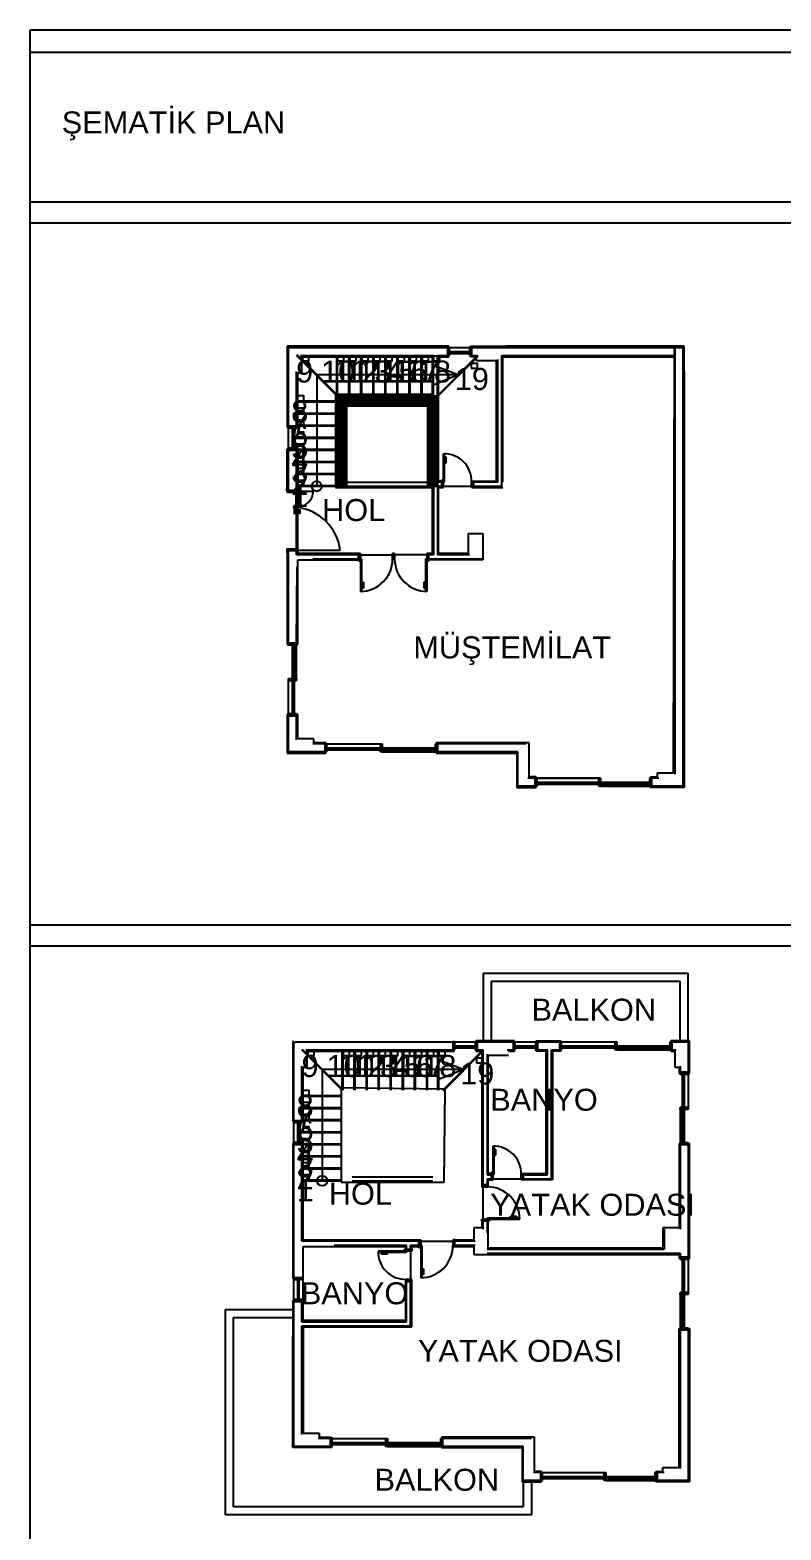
# Model space of a CAD drawing. Header units: millimetres. Extents: x 708 to 46452, y -4963 to 3960.
# Drawn here: x 5056.1 to 5289.4, y 2863.6 to 3329.5 of the extents above; entities that cross this region are included whole.
import ezdxf

# ---------------------------------------------------------------- set-up
doc = ezdxf.new("R2010")
doc.units = ezdxf.units.MM
doc.layers.add('YAZI', color=40, linetype='Continuous', lineweight=25)
doc.styles.add('YAZI', font='arial.ttf', dxfattribs={"height": 34})

msp = doc.modelspace()

# ---------------------------------------------------------------- linework, layer by layer
at = {"layer": 'YAZI'}
for p, q in [((5056.142, 3329.467), (5056.142, 2407.534)), ((6133.873, 3329.467), (5056.142, 3329.467)), ((6133.873, 3322.467), (5056.142, 3322.467)), ((6133.873, 3276.028), (5056.142, 3276.028)), ((6133.873, 3276.028), (5056.142, 3276.028)), ((6133.873, 3276.028), (5056.142, 3276.028)), ((6133.873, 3276.028), (5056.142, 3276.028)), ((6133.873, 3269.436), (5056.142, 3269.436)), ((6133.873, 3269.436), (5056.142, 3269.436)), ((5186.202, 3231.252), (5136.077, 3231.252)), ((5136.077, 3231.252), (5136.077, 3206.127)), ((5136.452, 3230.877), (5185.827, 3230.877)), ((5136.452, 3206.502), (5136.452, 3230.877)), ((5140.202, 3228.377), (5181.452, 3228.377)), ((5181.452, 3215.877), (5181.452, 3228.377)), ((5182.702, 3228.377), (5185.827, 3228.377)), ((5182.702, 3215.877), (5182.702, 3228.377)), ((5186.452, 3230.877), (5185.827, 3230.877)), ((5185.827, 3230.877), (5185.827, 3228.377)), ((5185.827, 3228.377), (5186.452, 3228.377)), ((5186.202, 3228.002), (5186.202, 3231.252)), ((5186.452, 3228.377), (5186.452, 3230.877)), ((5186.452, 3230.877), (5192.702, 3230.877)), ((5186.452, 3229.627), (5192.702, 3229.627)), ((5186.452, 3229.377), (5192.702, 3229.377)), ((5186.452, 3229.252), (5192.702, 3229.252)), ((5186.452, 3229.002), (5192.702, 3229.002)), ((5192.702, 3230.877), (5192.702, 3228.377)), ((5193.327, 3230.877), (5192.702, 3230.877)), ((5192.702, 3228.377), (5193.327, 3228.377)), ((5192.952, 3228.002), (5192.952, 3231.252)), ((5192.952, 3231.252), (5204.952, 3231.252)), ((5193.327, 3230.877), (5204.577, 3230.877)), ((5193.327, 3230.877), (5193.327, 3228.377)), ((5193.327, 3228.377), (5195.202, 3228.377)), ((5195.202, 3228.024), (5195.202, 3228.377)), ((5202.702, 3228.377), (5234.265, 3228.377)), ((5202.702, 3187.752), (5202.702, 3228.377)), ((5259.327, 3231.252), (5204.202, 3231.252)), ((5204.577, 3230.877), (5259.327, 3230.877)), ((5234.265, 3228.377), (5256.314, 3228.377)), ((5256.077, 3098.752), (5256.319, 3230.877)), ((5256.452, 3230.877), (5256.452, 3098.377)), ((5258.952, 3230.877), (5258.952, 3223.029)), ((5259.327, 3222.654), (5259.327, 3231.252)), ((5140.577, 3223.002), (5140.577, 3228.002)), ((5140.577, 3228.002), (5181.077, 3228.002)), ((5181.077, 3228.002), (5181.077, 3216.252)), ((5183.077, 3189.377), (5183.077, 3228.002)), ((5183.077, 3228.002), (5186.202, 3228.002)), ((5194.827, 3228.002), (5192.952, 3228.002)), ((5194.827, 3226.752), (5194.827, 3228.002)), ((5201.077, 3226.752), (5194.827, 3226.752)), ((5201.077, 3189.377), (5201.077, 3226.752)), ((5201.452, 3189.002), (5201.452, 3227.127)), ((5203.077, 3189.002), (5203.077, 3228.002)), ((5203.077, 3228.002), (5256.313, 3228.002)), ((5259.327, 3223.752), (5259.327, 3094.252)), ((5138.952, 3206.502), (5138.952, 3223.377)), ((5139.327, 3206.127), (5139.327, 3223.002)), ((5139.327, 3223.002), (5140.577, 3223.002)), ((5189.162, 3222.337), (5145.202, 3222.337)), ((5145.202, 3222.337), (5145.202, 3187.752)), ((5258.952, 3223.377), (5258.952, 3184.002)), ((5181.077, 3216.252), (5151.077, 3216.252)), ((5151.077, 3216.252), (5151.077, 3187.377)), ((5151.452, 3215.707), (5151.622, 3215.877)), ((5151.452, 3215.146), (5152.184, 3215.877)), ((5151.452, 3214.585), (5152.745, 3215.877)), ((5151.452, 3214.023), (5153.306, 3215.877)), ((5151.452, 3213.462), (5153.867, 3215.877)), ((5151.452, 3212.901), (5154.429, 3215.877)), ((5151.452, 3212.34), (5154.99, 3215.877)), ((5151.452, 3211.778), (5155.551, 3215.877)), ((5151.452, 3211.217), (5156.112, 3215.877)), ((5151.452, 3210.656), (5156.674, 3215.877)), ((5151.452, 3210.095), (5157.235, 3215.877)), ((5151.452, 3187.752), (5151.452, 3215.877)), ((5151.452, 3215.877), (5182.702, 3215.877)), ((5154.671, 3212.752), (5157.796, 3215.877)), ((5155.233, 3212.752), (5158.358, 3215.877)), ((5155.794, 3212.752), (5158.919, 3215.877)), ((5156.355, 3212.752), (5159.48, 3215.877)), ((5156.916, 3212.752), (5160.041, 3215.877)), ((5157.478, 3212.752), (5160.603, 3215.877)), ((5158.039, 3212.752), (5161.164, 3215.877)), ((5158.6, 3212.752), (5161.725, 3215.877)), ((5159.161, 3212.752), (5162.286, 3215.877)), ((5159.723, 3212.752), (5162.848, 3215.877)), ((5160.284, 3212.752), (5163.409, 3215.877)), ((5160.845, 3212.752), (5163.97, 3215.877)), ((5161.406, 3212.752), (5164.531, 3215.877)), ((5161.968, 3212.752), (5165.093, 3215.877)), ((5162.529, 3212.752), (5165.654, 3215.877)), ((5163.09, 3212.752), (5166.215, 3215.877)), ((5163.652, 3212.752), (5166.777, 3215.877)), ((5164.213, 3212.752), (5167.338, 3215.877)), ((5164.774, 3212.752), (5167.899, 3215.877)), ((5165.335, 3212.752), (5168.46, 3215.877)), ((5165.897, 3212.752), (5169.022, 3215.877)), ((5166.458, 3212.752), (5169.583, 3215.877)), ((5167.019, 3212.752), (5170.144, 3215.877)), ((5167.58, 3212.752), (5170.705, 3215.877)), ((5168.142, 3212.752), (5171.267, 3215.877)), ((5168.703, 3212.752), (5171.828, 3215.877)), ((5169.264, 3212.752), (5172.389, 3215.877)), ((5169.825, 3212.752), (5172.95, 3215.877)), ((5170.387, 3212.752), (5173.512, 3215.877)), ((5170.948, 3212.752), (5174.073, 3215.877)), ((5171.509, 3212.752), (5174.634, 3215.877)), ((5172.071, 3212.752), (5175.196, 3215.877)), ((5172.632, 3212.752), (5175.757, 3215.877)), ((5173.193, 3212.752), (5176.318, 3215.877)), ((5173.754, 3212.752), (5176.879, 3215.877)), ((5174.316, 3212.752), (5177.441, 3215.877)), ((5174.877, 3212.752), (5178.002, 3215.877)), ((5175.438, 3212.752), (5178.563, 3215.877)), ((5175.999, 3212.752), (5179.124, 3215.877)), ((5176.561, 3212.752), (5179.686, 3215.877)), ((5177.122, 3212.752), (5180.247, 3215.877)), ((5177.683, 3212.752), (5180.808, 3215.877)), ((5178.244, 3212.752), (5181.369, 3215.877)), ((5178.806, 3212.752), (5181.931, 3215.877)), ((5179.367, 3212.752), (5182.492, 3215.877)), ((5179.577, 3212.401), (5182.702, 3215.526)), ((5179.577, 3211.84), (5182.702, 3214.965)), ((5179.577, 3211.279), (5182.702, 3214.404)), ((5182.702, 3215.877), (5182.702, 3187.752)), ((5138.952, 3214.252), (5151.452, 3214.252)), ((5138.952, 3214.002), (5151.452, 3214.002)), ((5138.952, 3210.502), (5151.452, 3210.502)), ((5138.952, 3210.252), (5151.452, 3210.252)), ((5151.452, 3209.533), (5154.577, 3212.658)), ((5151.452, 3208.972), (5154.577, 3212.097)), ((5151.452, 3208.411), (5154.577, 3211.536)), ((5151.452, 3207.849), (5154.577, 3210.974)), ((5151.452, 3207.288), (5154.577, 3210.413)), ((5151.452, 3206.727), (5154.577, 3209.852)), ((5154.577, 3212.752), (5179.577, 3212.752)), ((5154.577, 3187.752), (5154.577, 3212.752)), ((5179.577, 3210.717), (5182.702, 3213.842)), ((5179.577, 3210.156), (5182.702, 3213.281)), ((5179.577, 3212.752), (5179.577, 3187.752)), ((5179.577, 3209.595), (5182.702, 3212.72)), ((5179.577, 3209.034), (5182.702, 3212.159)), ((5179.577, 3208.472), (5182.702, 3211.597)), ((5179.577, 3207.911), (5182.702, 3211.036)), ((5179.577, 3207.35), (5182.702, 3210.475)), ((5179.577, 3206.789), (5182.702, 3209.914)), ((5136.077, 3206.127), (5139.327, 3206.127)), ((5136.452, 3206.502), (5138.952, 3206.502)), ((5136.452, 3206.502), (5136.452, 3205.877)), ((5136.452, 3199.627), (5136.452, 3205.877)), ((5136.452, 3205.877), (5138.952, 3205.877)), ((5137.702, 3199.627), (5137.702, 3205.877)), ((5137.952, 3199.627), (5137.952, 3205.877)), ((5138.077, 3199.627), (5138.077, 3205.877)), ((5138.327, 3199.627), (5138.327, 3205.877)), ((5138.952, 3206.752), (5151.452, 3206.752)), ((5138.952, 3205.877), (5138.952, 3206.502)), ((5138.952, 3206.502), (5151.452, 3206.502)), ((5151.452, 3206.166), (5154.577, 3209.291)), ((5151.452, 3205.604), (5154.577, 3208.729)), ((5151.452, 3205.043), (5154.577, 3208.168)), ((5151.452, 3204.482), (5154.577, 3207.607)), ((5151.452, 3203.921), (5154.577, 3207.046)), ((5151.452, 3203.359), (5154.577, 3206.484)), ((5151.452, 3202.798), (5154.577, 3205.923)), ((5151.452, 3202.237), (5154.577, 3205.362)), ((5179.577, 3206.227), (5182.702, 3209.352)), ((5179.577, 3205.666), (5182.702, 3208.791)), ((5179.577, 3205.105), (5182.702, 3208.23)), ((5179.577, 3204.544), (5182.702, 3207.669)), ((5179.577, 3203.982), (5182.702, 3207.107)), ((5179.577, 3203.421), (5182.702, 3206.546)), ((5179.577, 3202.86), (5182.702, 3205.985)), ((5179.577, 3202.298), (5182.702, 3205.423)), ((5138.952, 3203.002), (5151.452, 3203.002)), ((5138.952, 3202.752), (5151.452, 3202.752)), ((5151.452, 3201.676), (5154.577, 3204.801)), ((5151.452, 3201.114), (5154.577, 3204.239)), ((5151.452, 3200.553), (5154.577, 3203.678)), ((5151.452, 3199.992), (5154.577, 3203.117)), ((5151.452, 3199.43), (5154.577, 3202.555)), ((5151.452, 3198.869), (5154.577, 3201.994)), ((5151.452, 3198.308), (5154.577, 3201.433)), ((5151.452, 3197.747), (5154.577, 3200.872)), ((5179.577, 3201.737), (5182.702, 3204.862)), ((5179.577, 3201.176), (5182.702, 3204.301)), ((5179.577, 3200.615), (5182.702, 3203.74)), ((5179.577, 3200.053), (5182.702, 3203.178)), ((5179.577, 3199.492), (5182.702, 3202.617)), ((5179.577, 3198.931), (5182.702, 3202.056)), ((5179.577, 3198.37), (5182.702, 3201.495)), ((5179.577, 3197.808), (5182.702, 3200.933)), ((5136.077, 3199.377), (5139.327, 3199.377)), ((5136.077, 3186.127), (5136.077, 3199.377)), ((5138.952, 3199.627), (5136.452, 3199.627)), ((5136.452, 3199.627), (5136.452, 3199.002)), ((5136.452, 3186.502), (5136.452, 3199.002)), ((5136.452, 3199.002), (5138.952, 3199.002)), ((5138.952, 3199.002), (5138.952, 3199.627)), ((5138.952, 3199.252), (5151.452, 3199.252)), ((5138.952, 3186.502), (5138.952, 3199.002)), ((5138.952, 3199.002), (5151.452, 3199.002)), ((5139.327, 3199.377), (5139.327, 3186.127)), ((5151.452, 3197.185), (5154.577, 3200.31)), ((5151.452, 3196.624), (5154.577, 3199.749)), ((5151.452, 3196.063), (5154.577, 3199.188)), ((5151.452, 3195.502), (5154.577, 3198.627)), ((5151.452, 3194.94), (5154.577, 3198.065)), ((5151.452, 3194.379), (5154.577, 3197.504)), ((5151.452, 3193.818), (5154.577, 3196.943)), ((5151.452, 3193.257), (5154.577, 3196.382)), ((5151.452, 3192.695), (5154.577, 3195.82)), ((5179.577, 3197.247), (5182.702, 3200.372)), ((5179.577, 3196.686), (5182.702, 3199.811)), ((5179.577, 3196.125), (5182.702, 3199.25)), ((5179.577, 3195.563), (5182.702, 3198.688)), ((5179.577, 3195.002), (5182.702, 3198.127)), ((5179.577, 3194.441), (5182.702, 3197.566)), ((5179.577, 3193.88), (5182.702, 3197.005)), ((5179.577, 3193.318), (5182.702, 3196.443)), ((5179.577, 3192.757), (5182.702, 3195.882)), ((5184.572, 3189.127), (5184.572, 3197.877, 0)), ((5184.947, 3189.127), (5184.947, 3197.87, 0)), ((5185.246, 3196.846, 0), (5185.246, 3195.051, 0)), ((5185.469, 3196.846, 0), (5185.246, 3196.846, 0)), ((5185.469, 3195.051, 0), (5185.469, 3196.846, 0)), ((5138.952, 3195.502), (5151.452, 3195.502)), ((5138.952, 3195.252), (5151.452, 3195.252)), ((5138.952, 3191.752), (5151.452, 3191.752)), ((5138.952, 3191.502), (5151.452, 3191.502)), ((5151.452, 3192.134), (5154.577, 3195.259)), ((5151.452, 3191.573), (5154.577, 3194.698)), ((5151.452, 3191.011), (5154.577, 3194.136)), ((5151.452, 3190.45), (5154.577, 3193.575)), ((5151.452, 3189.889), (5154.577, 3193.014)), ((5151.452, 3189.328), (5154.577, 3192.453)), ((5151.452, 3188.766), (5154.577, 3191.891)), ((5151.452, 3188.205), (5154.577, 3191.33)), ((5179.577, 3192.196), (5182.702, 3195.321)), ((5179.577, 3191.634), (5182.702, 3194.759)), ((5179.577, 3191.073), (5182.702, 3194.198)), ((5179.577, 3190.512), (5182.702, 3193.637)), ((5179.577, 3189.951), (5182.702, 3193.076)), ((5179.577, 3189.389), (5182.702, 3192.514)), ((5179.577, 3188.828), (5182.702, 3191.953)), ((5179.577, 3188.267), (5182.702, 3191.392)), ((5185.246, 3195.051, 0), (5185.469, 3195.051, 0)), ((5136.452, 3186.502), (5138.952, 3186.502)), ((5138.952, 3188.002), (5151.452, 3188.002)), ((5138.952, 3187.752), (5151.452, 3187.752)), ((5151.077, 3187.377), (5154.577, 3187.377)), ((5151.452, 3187.752), (5154.577, 3187.752)), ((5151.561, 3187.752), (5154.577, 3190.769)), ((5152.122, 3187.752), (5154.577, 3190.208)), ((5152.683, 3187.752), (5154.577, 3189.646)), ((5153.244, 3187.752), (5154.577, 3189.085)), ((5153.806, 3187.752), (5154.577, 3188.524)), ((5154.367, 3187.752), (5154.577, 3187.963)), ((5154.577, 3189.002), (5179.577, 3189.002)), ((5154.577, 3187.752), (5179.577, 3187.752)), ((5154.577, 3187.377), (5181.077, 3187.377)), ((5179.577, 3187.752), (5182.702, 3187.752)), ((5179.624, 3187.752), (5182.702, 3190.831)), ((5180.185, 3187.752), (5182.702, 3190.269)), ((5180.746, 3187.752), (5182.702, 3189.708)), ((5181.077, 3187.377), (5181.077, 3166.877)), ((5181.308, 3187.752), (5182.702, 3189.147)), ((5181.452, 3187.752), (5181.452, 3166.502)), ((5181.869, 3187.752), (5182.702, 3188.586)), ((5182.43, 3187.752), (5182.702, 3188.024)), ((5183.947, 3189.002), (5182.702, 3189.002)), ((5182.702, 3187.752), (5183.947, 3187.752)), ((5182.702, 3187.752), (5182.702, 3166.502)), ((5184.322, 3189.377), (5183.077, 3189.377)), ((5183.077, 3166.877), (5183.077, 3187.377)), ((5183.077, 3187.377), (5184.322, 3187.377)), ((5183.947, 3189.127), (5183.947, 3187.377)), ((5184.572, 3189.127), (5183.947, 3189.127)), ((5183.947, 3187.377), (5184.572, 3187.377)), ((5184.322, 3187.377), (5184.322, 3189.377)), ((5184.572, 3187.377), (5184.572, 3189.127)), ((5184.572, 3189.127), (5184.947, 3189.127)), ((5184.572, 3187.752), (5193.322, 3187.752)), ((5193.322, 3187.377), (5193.322, 3189.127)), ((5193.322, 3189.127), (5193.947, 3189.127)), ((5193.947, 3187.377), (5193.322, 3187.377)), ((5193.572, 3189.377), (5201.077, 3189.377)), ((5193.572, 3189.377), (5193.572, 3187.377)), ((5194.827, 3187.377), (5193.572, 3187.377)), ((5193.572, 3187.377), (5203.077, 3187.377)), ((5193.947, 3189.127), (5193.947, 3187.377)), ((5201.452, 3189.002), (5193.947, 3189.002)), ((5193.947, 3187.752), (5202.702, 3187.752)), ((5139.327, 3186.127), (5136.077, 3186.127)), ((5136.452, 3185.877), (5136.452, 3185.94)), ((5139.202, 3186.09), (5138.827, 3186.09)), ((5138.827, 3181.502), (5138.827, 3185.94)), ((5138.952, 3186.09), (5138.952, 3186.115)), ((5139.39, 3186.202), (5139.202, 3186.24)), ((5139.202, 3186.24), (5139.202, 3186.09)), ((5139.265, 3186.291), (5144.141, 3186.291)), ((5139.39, 3186.202), (5139.39, 3181.39)), ((5258.952, 3184.002), (5258.952, 3094.627)), ((5139.202, 3181.502), (5137.952, 3181.502)), ((5137.952, 3181.502), (5137.952, 3180.94)), ((5137.952, 3180.94), (5138.827, 3180.94)), ((5139.202, 3181.502), (5138.827, 3181.502)), ((5138.827, 3180.94), (5138.827, 3181.115)), ((5138.827, 3181.115), (5139.202, 3181.115)), ((5138.827, 3181.09), (5138.827, 3168.315)), ((5139.202, 3181.09), (5138.827, 3181.09)), ((5139.202, 3181.115), (5139.202, 3181.502)), ((5139.202, 3181.352), (5139.202, 3181.502)), ((5139.39, 3181.39), (5139.202, 3181.352)), ((5139.202, 3181.24), (5139.202, 3181.09)), ((5139.39, 3181.202), (5139.202, 3181.24)), ((5139.39, 3168.165), (5139.39, 3181.202)), ((5192.327, 3173.127), (5196.827, 3173.127)), ((5192.327, 3166.877), (5192.327, 3173.127)), ((5196.827, 3173.127), (5196.827, 3164.877)), ((5139.327, 3168.127), (5136.077, 3168.127)), ((5136.077, 3168.127), (5136.077, 3138.627)), ((5139.202, 3168.165), (5138.827, 3168.165)), ((5139.202, 3168.015), (5139.202, 3168.165)), ((5139.39, 3168.052), (5139.202, 3168.015)), ((5139.265, 3167.964), (5152.541, 3167.964)), ((5139.455, 3166.877), (5139.327, 3168.127)), ((5136.452, 3162.752), (5136.452, 3167.752)), ((5136.452, 3162.752), (5136.452, 3167.752)), ((5138.952, 3166.502), (5138.952, 3167.752)), ((5148.455, 3166.502), (5138.952, 3166.502)), ((5158.301, 3166.502), (5139.08, 3166.502)), ((5139.327, 3138.627), (5139.327, 3164.877)), ((5139.327, 3164.877), (5144.327, 3164.877)), ((5158.676, 3166.877), (5139.455, 3166.877)), ((5143.952, 3165.252), (5158.301, 3165.252)), ((5144.327, 3164.877), (5144.455, 3164.877)), ((5144.455, 3164.877), (5158.676, 3164.877)), ((5158.173, 3165.127, 0), (5158.173, 3166.877)), ((5158.173, 3166.877), (5158.798, 3166.877)), ((5158.798, 3165.127, 0), (5158.173, 3165.127, 0)), ((5158.676, 3164.877), (5158.676, 3166.877)), ((5158.798, 3166.877), (5158.798, 3165.127, 0)), ((5158.798, 3166.502), (5168.798, 3166.502)), ((5158.798, 3165.127, 0), (5158.798, 3155.127, 0)), ((5158.798, 3165.127, 0), (5159.173, 3165.127, 0)), ((5159.173, 3165.127, 0), (5159.173, 3155.134, 0)), ((5168.798, 3165.127, 0), (5168.798, 3166.877)), ((5168.798, 3166.877), (5169.423, 3166.877)), ((5168.798, 3166.877), (5168.798, 3165.127, 0)), ((5169.423, 3166.877), (5168.798, 3166.877)), ((5169.423, 3165.127, 0), (5168.798, 3165.127, 0)), ((5168.798, 3165.127, 0), (5169.423, 3165.127, 0)), ((5169.423, 3166.877), (5169.423, 3165.127, 0)), ((5169.423, 3165.127, 0), (5169.423, 3166.877)), ((5179.423, 3166.502), (5169.423, 3166.502)), ((5179.048, 3165.127, 0), (5179.048, 3155.134, 0)), ((5179.423, 3165.127, 0), (5179.048, 3165.127, 0)), ((5179.423, 3166.877), (5179.423, 3165.127, 0)), ((5180.048, 3166.877), (5179.423, 3166.877)), ((5179.423, 3165.127, 0), (5179.423, 3155.127, 0)), ((5179.423, 3165.127, 0), (5180.048, 3165.127, 0)), ((5181.077, 3166.877), (5179.801, 3166.877)), ((5179.801, 3164.877), (5179.801, 3166.877)), ((5196.827, 3164.877), (5179.801, 3164.877)), ((5180.048, 3165.127, 0), (5180.048, 3166.877)), ((5181.452, 3166.502), (5180.176, 3166.502)), ((5180.176, 3165.252), (5196.58, 3165.252)), ((5192.702, 3166.502), (5182.702, 3166.502)), ((5192.327, 3166.877), (5183.077, 3166.877)), ((5136.452, 3139.002), (5136.452, 3162.752)), ((5136.452, 3139.002), (5136.452, 3162.752)), ((5138.952, 3139.002), (5139.095, 3162.752)), ((5159.473, 3156.159, 0), (5159.473, 3157.953, 0)), ((5159.473, 3157.953, 0), (5159.696, 3157.953, 0)), ((5159.696, 3156.159, 0), (5159.473, 3156.159, 0)), ((5159.696, 3157.953, 0), (5159.696, 3156.159, 0)), ((5178.525, 3157.953, 0), (5178.525, 3156.159, 0)), ((5178.748, 3157.953, 0), (5178.525, 3157.953, 0)), ((5178.525, 3156.159, 0), (5178.748, 3156.159, 0)), ((5178.748, 3156.159, 0), (5178.748, 3157.953, 0)), ((5136.077, 3138.627), (5139.327, 3138.627)), ((5136.452, 3139.002), (5136.452, 3138.377)), ((5138.952, 3139.002), (5136.452, 3139.002)), ((5138.952, 3138.377), (5136.452, 3138.377)), ((5137.702, 3128.065), (5137.702, 3138.377)), ((5137.952, 3128.065), (5137.952, 3138.377)), ((5138.077, 3128.065), (5138.077, 3138.377)), ((5138.327, 3128.065), (5138.327, 3138.377)), ((5138.952, 3128.065), (5138.952, 3139.002)), ((5136.452, 3117.127), (5136.452, 3128.065)), ((5136.452, 3128.065), (5138.952, 3128.065)), ((5136.452, 3127.44), (5138.952, 3127.44)), ((5137.702, 3117.127), (5137.702, 3127.44)), ((5137.952, 3117.127), (5137.952, 3127.44)), ((5138.077, 3117.127), (5138.077, 3127.44)), ((5138.327, 3117.127), (5138.327, 3127.44)), ((5138.952, 3128.065), (5138.952, 3127.44)), ((5258.952, 3125.261), (5258.952, 3103.627)), ((5139.327, 3116.877), (5136.077, 3116.877)), ((5136.077, 3116.877), (5136.077, 3104.877)), ((5138.952, 3117.127), (5136.452, 3117.127)), ((5136.452, 3117.127), (5136.452, 3116.502)), ((5138.952, 3116.502), (5138.952, 3117.127)), ((5139.327, 3109.377), (5139.327, 3116.877)), ((5136.452, 3105.252), (5136.452, 3116.502)), ((5136.452, 3105.252), (5136.452, 3116.502)), ((5136.452, 3116.502), (5138.952, 3116.502)), ((5138.952, 3109.002), (5138.952, 3116.502)), ((5144.327, 3109.377), (5139.327, 3109.377)), ((5147.702, 3107.752), (5143.952, 3107.752)), ((5144.327, 3108.127), (5144.327, 3109.377)), ((5148.077, 3108.127), (5144.327, 3108.127)), ((5147.702, 3107.803), (5147.702, 3105.252)), ((5148.327, 3107.752), (5147.702, 3107.752)), ((5147.702, 3107.752), (5147.702, 3105.252)), ((5148.077, 3104.877), (5148.077, 3108.127)), ((5148.327, 3105.252), (5148.327, 3107.752)), ((5148.327, 3107.752), (5165.515, 3107.752)), ((5164.89, 3107.752), (5164.89, 3105.252)), ((5165.515, 3107.752), (5165.515, 3105.252)), ((5182.077, 3105.252), (5182.077, 3107.752)), ((5182.702, 3107.752), (5182.077, 3107.752)), ((5211.202, 3108.127), (5182.327, 3108.127)), ((5182.327, 3108.127), (5182.327, 3104.877)), ((5182.702, 3107.752), (5182.702, 3105.252)), ((5182.702, 3105.252), (5182.702, 3107.752)), ((5210.202, 3107.752), (5182.702, 3107.752)), ((5190.827, 3107.752), (5190.827, 3107.752)), ((5211.202, 3097.502), (5211.202, 3108.127)), ((5136.077, 3104.877), (5148.077, 3104.877)), ((5147.702, 3105.252), (5136.452, 3105.252)), ((5147.702, 3105.252), (5148.327, 3105.252)), ((5148.327, 3106.502), (5164.89, 3106.502)), ((5148.327, 3106.252), (5164.89, 3106.252)), ((5148.327, 3106.127), (5164.89, 3106.127)), ((5148.327, 3105.877), (5164.89, 3105.877)), ((5165.515, 3105.252), (5164.89, 3105.252)), ((5165.515, 3106.502), (5182.077, 3106.502)), ((5165.515, 3106.252), (5182.077, 3106.252)), ((5165.515, 3106.127), (5182.077, 3106.127)), ((5165.515, 3105.877), (5182.077, 3105.877)), ((5165.515, 3105.252), (5182.702, 3105.252)), ((5182.327, 3104.877), (5207.327, 3104.877)), ((5207.702, 3105.252), (5182.702, 3105.252)), ((5190.827, 3105.252), (5190.827, 3105.252)), ((5207.327, 3104.877), (5207.327, 3094.252)), ((5207.702, 3094.627), (5207.702, 3105.252)), ((5258.952, 3103.627), (5258.952, 3094.627)), ((5251.077, 3097.502), (5251.077, 3098.752)), ((5251.077, 3098.752), (5256.077, 3098.752)), ((5207.327, 3094.252), (5213.39, 3094.252)), ((5213.015, 3094.627), (5207.702, 3094.627)), ((5213.015, 3097.127), (5210.827, 3097.127)), ((5213.39, 3097.502), (5211.202, 3097.502)), ((5213.64, 3097.127), (5213.015, 3097.127)), ((5213.015, 3097.127), (5213.015, 3094.627)), ((5213.015, 3094.627), (5213.64, 3094.627)), ((5213.39, 3094.252), (5213.39, 3097.502)), ((5233.327, 3097.127), (5213.64, 3097.127)), ((5213.64, 3094.627), (5213.64, 3097.127)), ((5213.64, 3097.127), (5233.327, 3097.127)), ((5213.64, 3095.877), (5232.702, 3095.877)), ((5213.64, 3095.627), (5232.702, 3095.627)), ((5213.64, 3095.502), (5232.702, 3095.502)), ((5213.64, 3095.252), (5232.702, 3095.252)), ((5232.702, 3097.127), (5232.702, 3094.627)), ((5233.327, 3094.627), (5232.702, 3094.627)), ((5233.327, 3097.127), (5233.327, 3094.627)), ((5233.327, 3095.877), (5248.64, 3095.877)), ((5233.327, 3095.627), (5248.64, 3095.627)), ((5233.327, 3095.502), (5248.64, 3095.502)), ((5233.327, 3095.252), (5248.64, 3095.252)), ((5233.327, 3094.627), (5249.265, 3094.627)), ((5251.452, 3097.127), (5248.64, 3097.127)), ((5248.64, 3094.627), (5248.64, 3097.127)), ((5249.265, 3097.127), (5248.64, 3097.127)), ((5248.89, 3094.252), (5248.89, 3097.502)), ((5248.89, 3097.502), (5251.077, 3097.502)), ((5259.327, 3094.252), (5248.89, 3094.252)), ((5249.265, 3094.627), (5249.265, 3097.127)), ((5258.952, 3094.627), (5249.265, 3094.627)), ((6133.873, 3051.479), (5056.142, 3051.479)), ((6133.873, 3051.479), (5056.142, 3051.479)), ((6133.873, 3051.479), (5056.142, 3051.479)), ((6133.873, 3044.887), (5056.142, 3044.887)), ((6133.873, 3044.887), (5056.142, 3044.887)), ((5260.63, 3036.44), (5196.88, 3036.44)), ((5196.88, 3036.44), (5196.88, 3015.19)), ((5258.13, 3033.94), (5199.38, 3033.94)), ((5199.38, 3033.94), (5199.38, 3015.19)), ((5258.13, 3015.19), (5258.13, 3033.94)), ((5260.63, 3015.19), (5260.63, 3036.44)), ((5137.755, 3015.565), (5137.755, 2990.44)), ((5138.13, 2990.815), (5138.13, 3014.69)), ((5138.63, 3015.19), (5187.505, 3015.19)), ((5188.13, 3015.19), (5187.505, 3015.19)), ((5187.505, 3015.19), (5187.505, 3012.69)), ((5187.88, 3012.315), (5187.88, 3015.565)), ((5188.13, 3012.69), (5188.13, 3015.19)), ((5188.13, 3015.19), (5194.38, 3015.19)), ((5194.38, 3015.19), (5194.38, 3012.69)), ((5195.005, 3015.19), (5194.38, 3015.19)), ((5206.63, 3015.565), (5194.63, 3015.565)), ((5194.63, 3015.565), (5194.63, 3012.315)), ((5195.005, 3015.19), (5206.255, 3015.19)), ((5195.005, 3015.19), (5195.005, 3012.69)), ((5206.88, 3015.19), (5206.255, 3015.19)), ((5206.255, 3015.19), (5206.255, 3012.69)), ((5206.63, 3012.315), (5206.63, 3015.565)), ((5206.88, 3012.69), (5206.88, 3015.19)), ((5206.88, 3015.19), (5213.13, 3015.19)), ((5213.13, 3015.19), (5213.13, 3012.69)), ((5213.755, 3015.19), (5213.13, 3015.19)), ((5213.38, 3015.565), (5221.005, 3015.565)), ((5213.38, 3012.315), (5213.38, 3015.565)), ((5213.755, 3015.19), (5220.63, 3015.19)), ((5213.755, 3015.19), (5213.755, 3012.69)), ((5221.255, 3015.19), (5220.63, 3015.19)), ((5220.63, 3015.19), (5220.63, 3012.69)), ((5221.005, 3015.565), (5221.005, 3012.315)), ((5221.255, 3012.69), (5221.255, 3015.19)), ((5221.255, 3015.19), (5238.442, 3015.19)), ((5237.817, 3015.19), (5237.817, 3012.69)), ((5238.442, 3015.19), (5238.442, 3012.69)), ((5255.005, 3012.69), (5255.005, 3015.19)), ((5255.63, 3015.19), (5255.005, 3015.19)), ((5261.005, 3015.565), (5255.255, 3015.565)), ((5255.255, 3015.565), (5255.255, 3012.315)), ((5255.63, 3015.19), (5256.88, 3015.19)), ((5255.63, 3012.69), (5255.63, 3015.19)), ((5256.88, 3015.19), (5260.63, 3015.19)), ((5260.63, 3015.19), (5260.63, 3005.815)), ((5261.005, 3005.44), (5261.005, 3015.565)), ((5141.88, 3012.69), (5187.505, 3012.69)), ((5142.255, 3007.315), (5142.255, 3012.315)), ((5142.255, 3012.315), (5187.88, 3012.315)), ((5187.505, 3012.69), (5188.13, 3012.69)), ((5188.13, 3013.94), (5194.38, 3013.94)), ((5188.13, 3013.69), (5194.38, 3013.69)), ((5188.13, 3013.565), (5194.38, 3013.565)), ((5188.13, 3013.315), (5194.38, 3013.315)), ((5194.38, 3012.69), (5195.005, 3012.69)), ((5194.63, 3012.315), (5196.505, 3012.315)), ((5195.005, 3012.69), (5196.88, 3012.69)), ((5196.505, 3012.315), (5196.505, 2970.44)), ((5196.88, 2970.815), (5196.88, 3012.69)), ((5198.13, 3011.44), (5198.13, 2973.94)), ((5198.505, 2974.315), (5198.505, 3011.065)), ((5198.505, 3011.065), (5204.755, 3011.065)), ((5204.38, 3012.69), (5206.255, 3012.69)), ((5204.755, 3012.315), (5206.63, 3012.315)), ((5206.255, 3012.69), (5206.88, 3012.69)), ((5206.88, 3013.94), (5213.13, 3013.94)), ((5206.88, 3013.69), (5213.13, 3013.69)), ((5206.88, 3013.565), (5213.13, 3013.565)), ((5206.88, 3013.315), (5213.13, 3013.315)), ((5213.13, 3012.69), (5213.755, 3012.69)), ((5216.505, 3012.315), (5213.38, 3012.315)), ((5213.755, 3012.69), (5216.88, 3012.69)), ((5216.505, 2974.315), (5216.505, 3012.315)), ((5216.88, 2973.94), (5216.88, 3012.69)), ((5218.13, 3012.69), (5220.63, 3012.69)), ((5218.13, 3012.69), (5218.13, 2972.69)), ((5218.13, 2972.69), (5218.13, 3012.69)), ((5221.005, 3012.315), (5218.505, 3012.315)), ((5218.505, 3012.315), (5218.505, 2972.315)), ((5220.63, 3012.69), (5221.255, 3012.69)), ((5221.255, 3013.94), (5237.817, 3013.94)), ((5221.255, 3013.69), (5237.817, 3013.69)), ((5221.255, 3013.565), (5237.817, 3013.565)), ((5221.255, 3013.315), (5237.817, 3013.315)), ((5238.442, 3012.69), (5237.817, 3012.69)), ((5238.442, 3013.94), (5255.005, 3013.94)), ((5238.442, 3013.69), (5255.005, 3013.69)), ((5238.442, 3013.565), (5255.005, 3013.565)), ((5238.442, 3013.315), (5255.005, 3013.315)), ((5238.442, 3012.69), (5255.63, 3012.69)), ((5255.255, 3012.315), (5256.505, 3012.315)), ((5255.63, 3012.69), (5256.88, 3012.69)), ((5256.505, 3012.315), (5256.505, 3007.315)), ((5140.63, 2990.815), (5140.63, 3007.69)), ((5141.005, 2990.44), (5141.005, 3007.315)), ((5141.005, 3007.315), (5142.255, 3007.315)), ((5190.84, 3006.65), (5146.88, 3006.65)), ((5146.88, 3006.65), (5146.88, 2972.065)), ((5256.505, 3007.315), (5257.755, 3007.315)), ((5257.755, 3007.315), (5257.755, 3005.44)), ((5257.755, 3005.44), (5261.005, 3005.44)), ((5258.13, 3007.69), (5258.13, 3005.815)), ((5258.13, 3005.815), (5258.13, 3005.19)), ((5260.63, 3005.815), (5258.13, 3005.815)), ((5258.13, 3005.19), (5260.63, 3005.19)), ((5258.755, 3005.19), (5258.755, 2994.877)), ((5259.005, 3005.19), (5259.005, 2994.877)), ((5259.13, 3005.19), (5259.13, 2994.877)), ((5259.38, 3005.19), (5259.38, 2994.877)), ((5260.63, 3005.19), (5260.63, 3005.815)), ((5260.63, 3005.19), (5260.63, 2994.252)), ((5185.113, 3000.561), (5152.755, 3000.923)), ((5152.755, 3000.923), (5152.755, 2971.69)), ((5184.75, 2971.69), (5185.113, 3000.561)), ((5140.63, 2998.565), (5153.13, 2998.565)), ((5140.63, 2998.315), (5153.13, 2998.315)), ((5138.13, 2990.815), (5140.63, 2990.815)), ((5138.13, 2990.815), (5138.13, 2990.19)), ((5140.63, 2994.815), (5153.13, 2994.815)), ((5140.63, 2994.565), (5153.13, 2994.565)), ((5140.63, 2991.065), (5153.13, 2991.065)), ((5140.63, 2990.19), (5140.63, 2990.815)), ((5140.63, 2990.815), (5153.13, 2990.815)), ((5260.63, 2994.877), (5258.13, 2994.877)), ((5258.13, 2994.252), (5258.13, 2994.877)), ((5260.63, 2994.252), (5258.13, 2994.252)), ((5258.13, 2994.252), (5258.13, 2983.315)), ((5258.755, 2994.252), (5258.755, 2983.94)), ((5259.005, 2994.252), (5259.005, 2983.94)), ((5259.13, 2994.252), (5259.13, 2983.94)), ((5259.38, 2994.252), (5259.38, 2983.94)), ((5137.755, 2990.44), (5141.005, 2990.44)), ((5138.13, 2983.94), (5138.13, 2990.19)), ((5138.13, 2990.19), (5140.63, 2990.19)), ((5139.38, 2983.94), (5139.38, 2990.19)), ((5139.63, 2983.94), (5139.63, 2990.19)), ((5139.755, 2983.94), (5139.755, 2990.19)), ((5140.005, 2983.94), (5140.005, 2990.19)), ((5140.63, 2987.315), (5153.13, 2987.315)), ((5140.63, 2987.065), (5153.13, 2987.065)), ((5141.005, 2983.69), (5137.755, 2983.69)), ((5137.755, 2983.69), (5137.755, 2941.69)), ((5140.63, 2983.94), (5138.13, 2983.94)), ((5138.13, 2983.94), (5138.13, 2983.315)), ((5138.13, 2942.065), (5138.13, 2983.315)), ((5138.13, 2983.315), (5140.63, 2983.315)), ((5140.63, 2983.315), (5140.63, 2983.94)), ((5140.63, 2983.565), (5153.13, 2983.565)), ((5140.63, 2953.291), (5140.63, 2983.315)), ((5140.63, 2983.315), (5153.13, 2983.315)), ((5141.005, 2953.666), (5141.005, 2983.69)), ((5199.999, 2974.065, 0), (5199.999, 2982.815, 0)), ((5200.374, 2974.065, 0), (5200.374, 2982.808, 0)), ((5200.674, 2981.783, 0), (5200.674, 2979.989, 0)), ((5200.897, 2981.783, 0), (5200.674, 2981.783, 0)), ((5200.897, 2979.989, 0), (5200.897, 2981.783, 0)), ((5261.005, 2983.69), (5257.755, 2983.69)), ((5257.755, 2983.69), (5257.755, 2957.44)), ((5258.13, 2983.94), (5260.63, 2983.94)), ((5258.13, 2983.315), (5258.13, 2968.315)), ((5258.13, 2983.315), (5260.63, 2983.315)), ((5260.63, 2983.315), (5260.63, 2983.94)), ((5260.63, 2983.315), (5260.63, 2948.315)), ((5261.005, 2947.94), (5261.005, 2983.69)), ((5140.63, 2979.815), (5153.13, 2979.815)), ((5140.63, 2979.565), (5153.13, 2979.565)), ((5200.674, 2979.989, 0), (5200.897, 2979.989, 0)), ((5140.63, 2976.065), (5153.13, 2976.065)), ((5140.63, 2975.815), (5153.13, 2975.815)), ((5140.63, 2972.315), (5153.13, 2972.315)), ((5156.255, 2973.315), (5181.255, 2973.315)), ((5198.13, 2973.94), (5199.374, 2973.94)), ((5198.13, 2972.69), (5198.13, 2970.815)), ((5198.13, 2972.69), (5199.374, 2972.69)), ((5199.749, 2974.315), (5198.505, 2974.315)), ((5198.505, 2970.44), (5198.505, 2972.315)), ((5198.505, 2972.315), (5199.749, 2972.315)), ((5199.374, 2974.065, 0), (5199.374, 2972.315)), ((5199.999, 2974.065, 0), (5199.374, 2974.065, 0)), ((5199.374, 2972.315), (5199.999, 2972.315)), ((5199.749, 2972.315), (5199.749, 2974.315)), ((5199.999, 2972.315), (5199.999, 2974.065, 0)), ((5199.999, 2974.065, 0), (5200.374, 2974.065, 0)), ((5199.999, 2972.69), (5208.749, 2972.69)), ((5208.749, 2972.315), (5208.749, 2974.065, 0)), ((5208.749, 2974.065, 0), (5209.374, 2974.065, 0)), ((5209.374, 2972.315), (5208.749, 2972.315)), ((5209.005, 2972.315), (5209.005, 2974.315)), ((5209.005, 2974.315), (5216.505, 2974.315)), ((5209.005, 2973.94), (5216.88, 2973.94)), ((5209.005, 2972.69), (5218.13, 2972.69)), ((5218.505, 2972.315), (5209.005, 2972.315)), ((5209.374, 2974.065, 0), (5209.374, 2972.315)), ((5140.63, 2972.065), (5153.13, 2972.065)), ((5152.755, 2971.69), (5156.255, 2971.69)), ((5156.255, 2972.065), (5181.255, 2972.065)), ((5156.255, 2971.69), (5184.75, 2971.69)), ((5198.255, 2970.815, 0), (5196.505, 2970.815)), ((5196.505, 2970.815), (5196.505, 2970.19)), ((5196.505, 2970.44), (5198.505, 2970.44)), ((5196.505, 2970.19), (5198.255, 2970.19, 0)), ((5196.88, 2960.19), (5196.88, 2970.19)), ((5198.255, 2970.19, 0), (5198.255, 2970.815, 0)), ((5258.13, 2968.315), (5258.13, 2957.065)), ((5196.505, 2960.19), (5198.255, 2960.19, 0)), ((5196.505, 2959.565), (5196.505, 2960.19)), ((5196.505, 2959.94), (5196.505, 2957.44)), ((5198.505, 2959.94), (5196.505, 2959.94)), ((5198.255, 2959.565, 0), (5196.505, 2959.565)), ((5196.88, 2957.065), (5196.88, 2959.565)), ((5198.13, 2959.565), (5198.13, 2955.815)), ((5198.255, 2960.565, 0), (5208.248, 2960.565, 0)), ((5198.255, 2960.19, 0), (5198.255, 2960.565, 0)), ((5198.255, 2960.19, 0), (5208.255, 2960.19, 0)), ((5198.255, 2960.19, 0), (5198.255, 2959.565, 0)), ((5198.505, 2951.19), (5198.505, 2959.94)), ((5205.429, 2961.087, 0), (5207.223, 2961.087, 0)), ((5205.429, 2960.865, 0), (5205.429, 2961.087, 0)), ((5207.223, 2960.865, 0), (5205.429, 2960.865, 0)), ((5207.223, 2961.087, 0), (5207.223, 2960.865, 0)), ((5177.255, 2953.666), (5141.005, 2953.666)), ((5176.88, 2951.94, 0), (5176.88, 2953.69)), ((5176.88, 2953.69), (5177.505, 2953.69)), ((5177.255, 2951.666), (5177.255, 2953.666)), ((5177.505, 2953.69), (5177.505, 2951.94, 0)), ((5187.505, 2953.69), (5187.505, 2951.94, 0)), ((5188.13, 2953.69), (5187.505, 2953.69)), ((5194.005, 2953.666), (5187.755, 2953.666)), ((5187.755, 2953.666), (5187.755, 2951.666)), ((5188.13, 2951.94, 0), (5188.13, 2953.69)), ((5196.505, 2957.44), (5194.005, 2957.44)), ((5194.005, 2957.44), (5194.005, 2953.666)), ((5198.13, 2957.065), (5198.13, 2955.815)), ((5257.755, 2957.44), (5252.755, 2957.44)), ((5252.755, 2957.44), (5252.755, 2951.19)), ((5253.13, 2957.065), (5253.13, 2950.815)), ((5176.88, 2953.291), (5140.63, 2953.291)), ((5141.005, 2928.69), (5141.005, 2951.666)), ((5141.005, 2951.666), (5172.755, 2951.666)), ((5150.63, 2952.041), (5173.13, 2952.041)), ((5173.005, 2950.19, 0), (5164.255, 2950.19, 0)), ((5173.005, 2949.815, 0), (5164.262, 2949.815, 0)), ((5165.287, 2949.515, 0), (5167.081, 2949.515, 0)), ((5165.287, 2949.292, 0), (5165.287, 2949.515, 0)), ((5167.081, 2949.292, 0), (5165.287, 2949.292, 0)), ((5167.081, 2949.515, 0), (5167.081, 2949.292, 0)), ((5172.755, 2951.666), (5172.755, 2950.44)), ((5172.755, 2950.44), (5174.755, 2950.44)), ((5173.005, 2950.815, 0), (5174.755, 2950.815)), ((5173.005, 2950.19, 0), (5173.005, 2950.815, 0)), ((5174.755, 2950.19), (5173.005, 2950.19, 0)), ((5173.005, 2950.19, 0), (5173.005, 2949.815, 0)), ((5173.13, 2950.815), (5173.13, 2952.041)), ((5174.38, 2950.815), (5174.38, 2952.041)), ((5174.38, 2952.041), (5176.88, 2952.041)), ((5174.38, 2950.19), (5174.38, 2941.44)), ((5174.755, 2950.44), (5174.755, 2951.666)), ((5174.755, 2951.666), (5177.255, 2951.666)), ((5174.755, 2950.815), (5174.755, 2950.19)), ((5177.505, 2951.94, 0), (5176.88, 2951.94, 0)), ((5177.505, 2953.315), (5187.505, 2953.315)), ((5177.505, 2951.94, 0), (5177.505, 2941.94, 0)), ((5177.505, 2951.94, 0), (5177.88, 2951.94, 0)), ((5177.88, 2951.94, 0), (5177.88, 2941.947, 0)), ((5187.505, 2951.94, 0), (5188.13, 2951.94, 0)), ((5187.755, 2951.666), (5194.005, 2951.666)), ((5194.38, 2953.291), (5188.13, 2953.291)), ((5188.13, 2952.041), (5194.38, 2952.041)), ((5194.005, 2951.666), (5194.005, 2949.209)), ((5194.005, 2949.209), (5257.755, 2949.209)), ((5198.13, 2950.815), (5253.13, 2950.815)), ((5198.13, 2949.565), (5258.13, 2949.565)), ((5252.755, 2951.19), (5198.505, 2951.19)), ((5257.755, 2949.209), (5257.755, 2947.94)), ((5258.13, 2949.565), (5258.13, 2948.94)), ((5258.13, 2949.565), (5258.13, 2948.315)), ((5178.18, 2942.971, 0), (5178.18, 2944.766, 0)), ((5178.18, 2944.766, 0), (5178.403, 2944.766, 0)), ((5178.403, 2944.766, 0), (5178.403, 2942.971, 0)), ((5257.755, 2947.94), (5261.005, 2947.94)), ((5258.13, 2948.315), (5258.13, 2947.69)), ((5260.63, 2948.315), (5258.13, 2948.315)), ((5258.13, 2947.69), (5260.63, 2947.69)), ((5258.755, 2947.69), (5258.755, 2937.377)), ((5259.005, 2947.69), (5259.005, 2937.377)), ((5259.13, 2947.69), (5259.13, 2937.377)), ((5259.38, 2947.69), (5259.38, 2937.377)), ((5260.63, 2947.69), (5260.63, 2948.315)), ((5260.63, 2947.69), (5260.63, 2936.752)), ((5137.755, 2941.69), (5141.005, 2941.69)), ((5138.13, 2942.065), (5140.63, 2942.065)), ((5138.13, 2942.065), (5138.13, 2941.44)), ((5138.13, 2935.19), (5138.13, 2941.44)), ((5138.13, 2941.44), (5140.63, 2941.44)), ((5139.38, 2935.19), (5139.38, 2941.44)), ((5139.63, 2935.19), (5139.63, 2941.44)), ((5139.755, 2935.19), (5139.755, 2941.44)), ((5174.755, 2941.19), (5172.755, 2941.19)), ((5172.755, 2941.19), (5172.755, 2928.69)), ((5174.755, 2941.44), (5173.005, 2941.44, 0)), ((5173.005, 2941.44, 0), (5173.005, 2940.815, 0)), ((5173.005, 2940.815, 0), (5174.755, 2940.815)), ((5173.13, 2928.315), (5173.13, 2940.815)), ((5174.38, 2927.065), (5174.38, 2940.815)), ((5174.755, 2940.815), (5174.755, 2941.44)), ((5174.755, 2926.69), (5174.755, 2941.19)), ((5178.403, 2942.971, 0), (5178.18, 2942.971, 0)), ((5141.005, 2934.94), (5137.755, 2934.94)), ((5137.755, 2934.94), (5137.755, 2922.94)), ((5140.63, 2935.19), (5138.13, 2935.19)), ((5138.13, 2935.19), (5138.13, 2934.565)), ((5138.13, 2923.315), (5138.13, 2934.94)), ((5140.63, 2928.315), (5140.63, 2934.94)), ((5260.63, 2937.377), (5258.13, 2937.377)), ((5258.13, 2936.752), (5258.13, 2937.377)), ((5260.63, 2936.752), (5258.13, 2936.752)), ((5258.13, 2936.752), (5258.13, 2925.815)), ((5258.755, 2936.752), (5258.755, 2926.44)), ((5259.005, 2936.752), (5259.005, 2926.44)), ((5259.13, 2936.752), (5259.13, 2926.44)), ((5259.38, 2936.752), (5259.38, 2926.44)), ((5116.88, 2868.315), (5116.88, 2932.065)), ((5116.88, 2932.065), (5138.13, 2932.065)), ((5138.13, 2934.565), (5140.63, 2934.565)), ((5119.38, 2870.815), (5119.38, 2929.565)), ((5119.38, 2929.565), (5138.13, 2929.565)), ((5140.63, 2928.315), (5173.13, 2928.315)), ((5140.63, 2893.315), (5140.63, 2927.065)), ((5140.63, 2927.065), (5174.38, 2927.065)), ((5172.755, 2928.69), (5141.005, 2928.69)), ((5141.005, 2926.69), (5141.005, 2893.69)), ((5141.005, 2926.69), (5174.755, 2926.69)), ((5257.755, 2883.065), (5257.755, 2926.19)), ((5257.755, 2926.19), (5261.005, 2926.19)), ((5258.13, 2926.44), (5260.63, 2926.44)), ((5258.13, 2925.815), (5258.13, 2882.69)), ((5258.13, 2925.815), (5260.63, 2925.815)), ((5260.63, 2925.815), (5260.63, 2926.44)), ((5260.63, 2925.815), (5260.63, 2878.94)), ((5261.005, 2926.19), (5261.005, 2878.565)), ((5137.755, 2889.19), (5137.755, 2923.69)), ((5138.13, 2889.565), (5138.13, 2923.315)), ((5141.005, 2893.69), (5146.005, 2893.69)), ((5146.005, 2893.69), (5146.005, 2892.44)), ((5149.755, 2889.19), (5137.755, 2889.19)), ((5149.38, 2889.565), (5138.13, 2889.565)), ((5149.38, 2892.065), (5145.63, 2892.065)), ((5146.005, 2892.44), (5149.755, 2892.44)), ((5150.005, 2892.065), (5149.38, 2892.065)), ((5149.38, 2892.065), (5149.38, 2889.565)), ((5149.38, 2889.565), (5150.005, 2889.565)), ((5149.755, 2892.44), (5149.755, 2889.19)), ((5150.005, 2889.565), (5150.005, 2892.065)), ((5150.005, 2892.065), (5167.192, 2892.065)), ((5150.005, 2890.815), (5166.567, 2890.815)), ((5150.005, 2890.565), (5166.567, 2890.565)), ((5150.005, 2890.44), (5166.567, 2890.44)), ((5150.005, 2890.19), (5166.567, 2890.19)), ((5166.567, 2892.065), (5166.567, 2889.565)), ((5167.192, 2889.565), (5166.567, 2889.565)), ((5167.192, 2892.065), (5167.192, 2889.565)), ((5167.192, 2890.815), (5183.755, 2890.815)), ((5167.192, 2890.565), (5183.755, 2890.565)), ((5167.192, 2890.44), (5183.755, 2890.44)), ((5167.192, 2890.19), (5183.755, 2890.19)), ((5167.192, 2889.565), (5184.38, 2889.565)), ((5183.755, 2889.565), (5183.755, 2892.065)), ((5184.38, 2892.065), (5183.755, 2892.065)), ((5212.88, 2892.44), (5184.005, 2892.44)), ((5184.005, 2892.44), (5184.005, 2889.19)), ((5184.005, 2889.19), (5209.005, 2889.19)), ((5211.88, 2892.065), (5184.38, 2892.065)), ((5184.38, 2889.565), (5184.38, 2892.065)), ((5209.38, 2889.565), (5184.38, 2889.565)), ((5190.005, 2892.065), (5190.005, 2892.065)), ((5209.005, 2889.19), (5209.005, 2878.565)), ((5209.38, 2878.94), (5209.38, 2889.565)), ((5212.88, 2881.815), (5212.88, 2892.44)), ((5214.692, 2881.44), (5212.505, 2881.44)), ((5215.067, 2881.815), (5212.88, 2881.815)), ((5215.317, 2881.44), (5214.692, 2881.44)), ((5214.692, 2881.44), (5214.692, 2878.94)), ((5215.067, 2878.565), (5215.067, 2881.815)), ((5215.317, 2878.94), (5215.317, 2881.44)), ((5215.317, 2881.44), (5235.005, 2881.44)), ((5215.317, 2880.19), (5234.38, 2880.19)), ((5215.317, 2879.94), (5234.38, 2879.94)), ((5215.317, 2879.815), (5234.38, 2879.815)), ((5215.317, 2879.565), (5234.38, 2879.565)), ((5234.38, 2881.44), (5234.38, 2878.94)), ((5235.005, 2881.44), (5235.005, 2878.94)), ((5235.005, 2880.19), (5250.317, 2880.19)), ((5235.005, 2879.94), (5250.317, 2879.94)), ((5235.005, 2879.815), (5250.317, 2879.815)), ((5235.005, 2879.565), (5250.317, 2879.565)), ((5250.317, 2878.94), (5250.317, 2881.44)), ((5250.942, 2881.44), (5250.317, 2881.44)), ((5250.567, 2878.565), (5250.573, 2881.815)), ((5250.573, 2881.815), (5252.756, 2881.811)), ((5253.13, 2881.44), (5250.942, 2881.44)), ((5250.942, 2878.94), (5250.942, 2881.44)), ((5250.942, 2881.44), (5250.942, 2878.94)), ((5252.756, 2881.811), (5252.758, 2883.065)), ((5252.758, 2883.065), (5257.755, 2883.065)), ((5253.13, 2881.44), (5253.13, 2881.44)), ((5209.005, 2878.565), (5215.067, 2878.565)), ((5214.692, 2878.94), (5209.38, 2878.94)), ((5209.38, 2878.94), (5209.38, 2870.815)), ((5211.88, 2878.94), (5211.88, 2868.315)), ((5214.692, 2878.94), (5215.317, 2878.94)), ((5235.005, 2878.94), (5234.38, 2878.94)), ((5235.005, 2878.94), (5250.942, 2878.94)), ((5261.005, 2878.565), (5250.567, 2878.565)), ((5260.63, 2878.94), (5250.942, 2878.94)), ((5250.942, 2878.94), (5260.63, 2878.94)), ((5260.63, 2878.94), (5250.942, 2878.94)), ((5209.38, 2870.815), (5119.38, 2870.815)), ((5211.88, 2868.315), (5116.88, 2868.315))]:
    msp.add_line(p, q, dxfattribs=at)
for points in [[(5151.452, 3215.877), (5138.952, 3228.377)], [(5151.629, 3216.054), (5139.129, 3228.554)], [(5151.452, 3215.877), (5151.452, 3228.377)], [(5151.702, 3215.877), (5151.702, 3228.377)], [(5155.202, 3215.877), (5155.202, 3228.377)], [(5155.452, 3215.877), (5155.452, 3228.377)], [(5158.952, 3215.877), (5158.952, 3228.377)], [(5159.202, 3215.877), (5159.202, 3228.377)], [(5162.702, 3215.877), (5162.702, 3228.377)], [(5162.952, 3215.877), (5162.952, 3228.377)], [(5166.452, 3215.877), (5166.452, 3228.377)], [(5166.702, 3215.877), (5166.702, 3228.377)], [(5170.202, 3215.877), (5170.202, 3228.377)], [(5170.452, 3215.877), (5170.452, 3228.377)], [(5173.952, 3215.877), (5173.952, 3228.377)], [(5174.202, 3215.877), (5174.202, 3228.377)], [(5177.702, 3215.877), (5177.702, 3228.377)], [(5177.952, 3215.877), (5177.952, 3228.377)], [(5181.202, 3215.877), (5181.202, 3228.377)], [(5181.452, 3215.877), (5181.452, 3228.377)], [(5182.702, 3215.877), (5195.202, 3228.377)], [(5189.162, 3222.337), (5181.202, 3225.357)], [(5182.879, 3215.701), (5195.379, 3228.201)], [(5189.162, 3222.337), (5181.202, 3219.107)], [(5135.89, 3187.09), (5136.077, 3187.127), (5136.077, 3186.377), (5135.89, 3186.415), (5135.89, 3187.09)], [(5139.39, 3187.09), (5139.202, 3187.127), (5139.202, 3186.377), (5139.39, 3186.415), (5139.39, 3187.09)], [(5135.89, 3167.165), (5136.077, 3167.127), (5136.077, 3167.877), (5135.89, 3167.84), (5135.89, 3167.165)], [(5139.39, 3167.165), (5139.202, 3167.127), (5139.202, 3167.877), (5139.39, 3167.84), (5139.39, 3167.165)]]:
    msp.add_lwpolyline(points, dxfattribs=at)
for points in [[(5140.769, 3226.718), (5142.751, 3226.718), (5142.751, 3228.199), (5140.769, 3228.199)], [(5151.702, 3226.718), (5153.685, 3226.718), (5153.685, 3228.199), (5151.702, 3228.199)], [(5155.452, 3226.718), (5157.435, 3226.718), (5157.435, 3228.199), (5155.452, 3228.199)], [(5159.202, 3226.718), (5161.185, 3226.718), (5161.185, 3228.199), (5159.202, 3228.199)], [(5162.952, 3226.718), (5164.935, 3226.718), (5164.935, 3228.199), (5162.952, 3228.199)], [(5166.702, 3226.718), (5168.685, 3226.718), (5168.685, 3228.199), (5166.702, 3228.199)], [(5170.452, 3226.718), (5172.435, 3226.718), (5172.435, 3228.199), (5170.452, 3228.199)], [(5174.202, 3226.718), (5176.185, 3226.718), (5176.185, 3228.199), (5174.202, 3228.199)], [(5177.952, 3226.718), (5179.935, 3226.718), (5179.935, 3228.199), (5177.952, 3228.199)], [(5181.452, 3226.718), (5183.435, 3226.718), (5183.435, 3228.199), (5181.452, 3228.199)], [(5193.171, 3224.406), (5195.154, 3224.406), (5195.154, 3225.887), (5193.171, 3225.887)], [(5139.236, 3214.328), (5141.218, 3214.328), (5141.218, 3215.808), (5139.236, 3215.808)], [(5139.236, 3210.578), (5141.218, 3210.578), (5141.218, 3212.058), (5139.236, 3212.058)], [(5139.236, 3206.828), (5141.218, 3206.828), (5141.218, 3208.308), (5139.236, 3208.308)], [(5139.236, 3203.078), (5141.218, 3203.078), (5141.218, 3204.558), (5139.236, 3204.558)], [(5139.236, 3199.328), (5141.218, 3199.328), (5141.218, 3200.808), (5139.236, 3200.808)], [(5139.236, 3195.578), (5141.218, 3195.578), (5141.218, 3197.058), (5139.236, 3197.058)], [(5139.236, 3191.828), (5141.218, 3191.828), (5141.218, 3193.308), (5139.236, 3193.308)], [(5139.202, 3186.502), (5136.077, 3186.502), (5136.077, 3185.94), (5138.827, 3185.94), (5138.827, 3186.115), (5139.202, 3186.115)], [(5139.236, 3188.078), (5141.218, 3188.078), (5141.218, 3189.558), (5139.236, 3189.558)], [(5139.202, 3167.752), (5136.077, 3167.752), (5136.077, 3168.315), (5138.827, 3168.315), (5138.827, 3168.14), (5139.202, 3168.14)]]:
    msp.add_lwpolyline(points, close=True, dxfattribs=at)
for points in [[(5138.765, 3180.49), (5138.277, 3180.49, 0.4142136), (5138.202, 3180.415), (5138.202, 3179.397, 1), (5138.352, 3179.397), (5138.352, 3180.309, -0.4142136), (5138.383, 3180.34), (5138.765, 3180.34)], [(5138.827, 3180.165), (5138.796, 3180.165, -0.4142136), (5138.765, 3180.196), (5138.765, 3180.634, -0.4142136), (5138.796, 3180.665), (5138.827, 3180.665)], [(5139.39, 3180.665), (5139.421, 3180.665, -0.4142136), (5139.452, 3180.634), (5139.452, 3180.196, -0.4142136), (5139.421, 3180.165), (5139.39, 3180.165)], [(5139.452, 3180.49), (5139.94, 3180.49, -0.4142136), (5140.015, 3180.415), (5140.015, 3179.397, -1), (5139.865, 3179.397), (5139.865, 3180.309, 0.4142136), (5139.833, 3180.34), (5139.452, 3180.34)]]:
    msp.add_lwpolyline(points, format="xyb", dxfattribs=at)
at = {"layer": 'YAZI', "elevation": 0}
for points in [[(5153.13, 3000.19), (5140.63, 3012.69)], [(5153.307, 3000.367), (5140.807, 3012.867)], [(5153.13, 3000.19), (5153.13, 3012.69)], [(5153.38, 3000.19), (5153.38, 3012.69)], [(5156.88, 3000.19), (5156.88, 3012.69)], [(5157.13, 3000.19), (5157.13, 3012.69)], [(5160.63, 3000.19), (5160.63, 3012.69)], [(5160.88, 3000.19), (5160.88, 3012.69)], [(5164.38, 3000.19), (5164.38, 3012.69)], [(5164.63, 3000.19), (5164.63, 3012.69)], [(5168.13, 3000.19), (5168.13, 3012.69)], [(5168.38, 3000.19), (5168.38, 3012.69)], [(5171.88, 3000.19), (5171.88, 3012.69)], [(5172.13, 3000.19), (5172.13, 3012.69)], [(5175.63, 3000.19), (5175.63, 3012.69)], [(5175.88, 3000.19), (5175.88, 3012.69)], [(5179.38, 3000.19), (5179.38, 3012.69)], [(5179.63, 3000.19), (5179.63, 3012.69)], [(5182.88, 3000.19), (5182.88, 3012.69)], [(5190.84, 3006.65), (5182.88, 3009.67)], [(5183.13, 3000.19), (5183.13, 3012.69)], [(5184.38, 3000.19), (5196.88, 3012.69)], [(5184.557, 3000.013), (5197.057, 3012.513)], [(5190.84, 3006.65), (5182.88, 3003.42)]]:
    msp.add_lwpolyline(points, dxfattribs=at)
for points in [[(5142.447, 3011.031), (5144.429, 3011.031), (5144.429, 3012.511), (5142.447, 3012.511)], [(5153.38, 3011.031), (5155.362, 3011.031), (5155.362, 3012.511), (5153.38, 3012.511)], [(5157.13, 3011.031), (5159.112, 3011.031), (5159.112, 3012.511), (5157.13, 3012.511)], [(5160.88, 3011.031), (5162.862, 3011.031), (5162.862, 3012.511), (5160.88, 3012.511)], [(5164.63, 3011.031), (5166.612, 3011.031), (5166.612, 3012.511), (5164.63, 3012.511)], [(5168.38, 3011.031), (5170.362, 3011.031), (5170.362, 3012.511), (5168.38, 3012.511)], [(5172.13, 3011.031), (5174.112, 3011.031), (5174.112, 3012.511), (5172.13, 3012.511)], [(5175.88, 3011.031), (5177.862, 3011.031), (5177.862, 3012.511), (5175.88, 3012.511)], [(5179.63, 3011.031), (5181.612, 3011.031), (5181.612, 3012.511), (5179.63, 3012.511)], [(5183.13, 3011.031), (5185.112, 3011.031), (5185.112, 3012.511), (5183.13, 3012.511)], [(5194.849, 3008.719), (5196.831, 3008.719), (5196.831, 3010.199), (5194.849, 3010.199)], [(5140.913, 2998.641), (5142.896, 2998.641), (5142.896, 3000.121), (5140.913, 3000.121)], [(5140.913, 2994.891), (5142.896, 2994.891), (5142.896, 2996.371), (5140.913, 2996.371)], [(5140.913, 2991.141), (5142.896, 2991.141), (5142.896, 2992.621), (5140.913, 2992.621)], [(5140.913, 2987.391), (5142.896, 2987.391), (5142.896, 2988.871), (5140.913, 2988.871)], [(5140.913, 2983.641), (5142.896, 2983.641), (5142.896, 2985.121), (5140.913, 2985.121)], [(5140.913, 2979.891), (5142.896, 2979.891), (5142.896, 2981.371), (5140.913, 2981.371)], [(5140.913, 2976.141), (5142.896, 2976.141), (5142.896, 2977.621), (5140.913, 2977.621)], [(5140.913, 2972.391), (5142.896, 2972.391), (5142.896, 2973.871), (5140.913, 2973.871)]]:
    msp.add_lwpolyline(points, close=True, dxfattribs=at)
at = {"layer": 'YAZI'}
for centre, radius in [((5145.202, 3187.752), 1.574), ((5184.249, 3189.464), 0.31), ((5139.265, 3186.291), 0.0625), ((5139.265, 3167.964), 0.0625), ((5158.475, 3164.79), 0.31), ((5179.746, 3164.79), 0.31), ((5146.88, 2972.065), 1.574), ((5199.676, 2974.402), 0.31), ((5198.592, 2959.867), 0.31), ((5172.668, 2950.513), 0.31), ((5177.182, 2951.603), 0.31)]:
    msp.add_circle(centre, radius, dxfattribs=at)
for centre, radius, start, end in [((5184.748, 3189.304, 0), 8.575, 358.81875, 91.18125), ((5139.202, 3186.291), 4.939, 269.99724, 0), ((5137.167, 3165.856), 15.518, 7.80708, 82.46382), ((5158.752, 3165.164, 0), 10.046, 270.26157, 359.79129), ((5179.469, 3165.164, 0), 10.046, 180.20871, 269.73843), ((5138.63, 3014.69), 0.5, 90, 180), ((5200.176, 2974.242, 0), 8.575, 358.81875, 91.18125), ((5198.218, 2960.144, 0), 10.046, 0.26157, 89.79129), ((5172.828, 2950.013, 0), 8.575, 178.81875, 271.18125), ((5177.459, 2951.976, 0), 10.046, 270.26157, 359.79129)]:
    msp.add_arc(centre, radius, start, end, dxfattribs=at)

# ---------------------------------------------------------------- texts
at = {"layer": 'YAZI', "style": 'YAZI'}
for s, height, p in [('ŞEMATİK PLAN', 6.82628, (5066.006, 3297.343)), ('HOL', 6.8263, (5146.88, 3176.962, 0)), ('MÜŞTEMİLAT', 6.8263, (5175.225, 3134.307, 0)), ('BALKON', 6.8263, (5211.928, 3021.797)), ('BANYO', 6.8263, (5199.123, 2993.819)), ('HOL', 6.8263, (5148.972, 2964.659)), ('YATAK ODASI', 6.82628, (5199.123, 2961.213)), ('BANYO', 6.8263, (5140.278, 2933.729)), ('YATAK ODASI', 6.82628, (5176.649, 2915.845)), ('BALKON', 6.8263, (5163.178, 2875.807))]:
    msp.add_text(s, height=height, dxfattribs=at).set_placement(p)
at = {"layer": 'YAZI', "attachment_point": 2, "style": 'YAZI'}
for s, insert, char_height in [('9', (5141.469, 3226.806), 6.826), ('10', (5151.875, 3226.806), 6.8263), ('\\pt122.8731;11', (5155.826, 3226.806), 6.82628), ('\\pt122.8731;12', (5159.367, 3226.806), 6.82628), ('13', (5163.129, 3226.806), 6.8263), ('14', (5166.792, 3226.806), 6.8263), ('15', (5170.592, 3226.806), 6.8263), ('16', (5174.373, 3226.806), 6.8263), ('17', (5178.085, 3226.806), 6.8263), ('18', (5181.633, 3226.806), 6.8263), ('\\pt122.8731;19', (5193.403, 3224.494), 6.82628), ('8', (5139.936, 3214.415), 6.826), ('7', (5139.936, 3210.665), 6.826), ('6', (5139.936, 3206.915), 6.826), ('5', (5139.936, 3203.165), 6.826), ('4', (5139.936, 3199.415), 6.826), ('3', (5139.936, 3195.665), 6.826), ('2', (5139.936, 3191.915), 6.826), ('1', (5139.936, 3188.165), 6.826), ('9', (5143.147, 3011.118), 6.826), ('10', (5153.553, 3011.118), 6.8263), ('\\pt122.8731;11', (5157.504, 3011.118), 6.82628), ('\\pt122.8731;12', (5161.045, 3011.118), 6.82628), ('13', (5164.807, 3011.118), 6.8263), ('14', (5168.47, 3011.118), 6.8263), ('15', (5172.27, 3011.118), 6.8263), ('16', (5176.05, 3011.118), 6.8263), ('17', (5179.763, 3011.118), 6.8263), ('18', (5183.311, 3011.118), 6.8263), ('\\pt122.8731;19', (5195.081, 3008.806), 6.82628), ('8', (5141.613, 2998.728), 6.826), ('6', (5141.613, 2991.228), 6.826), ('7', (5141.613, 2994.978), 6.826), ('5', (5141.613, 2987.478), 6.826), ('4', (5141.613, 2983.728), 6.826), ('3', (5141.613, 2979.978), 6.826), ('2', (5141.613, 2976.228), 6.826), ('1', (5141.613, 2972.478), 6.826)]:
    msp.add_mtext_dynamic_manual_height_columns(s, width=23.79501, gutter_width=6.408, heights=[0], dxfattribs=dict(at, insert=insert, char_height=char_height))

doc.saveas('drawing.dxf')
